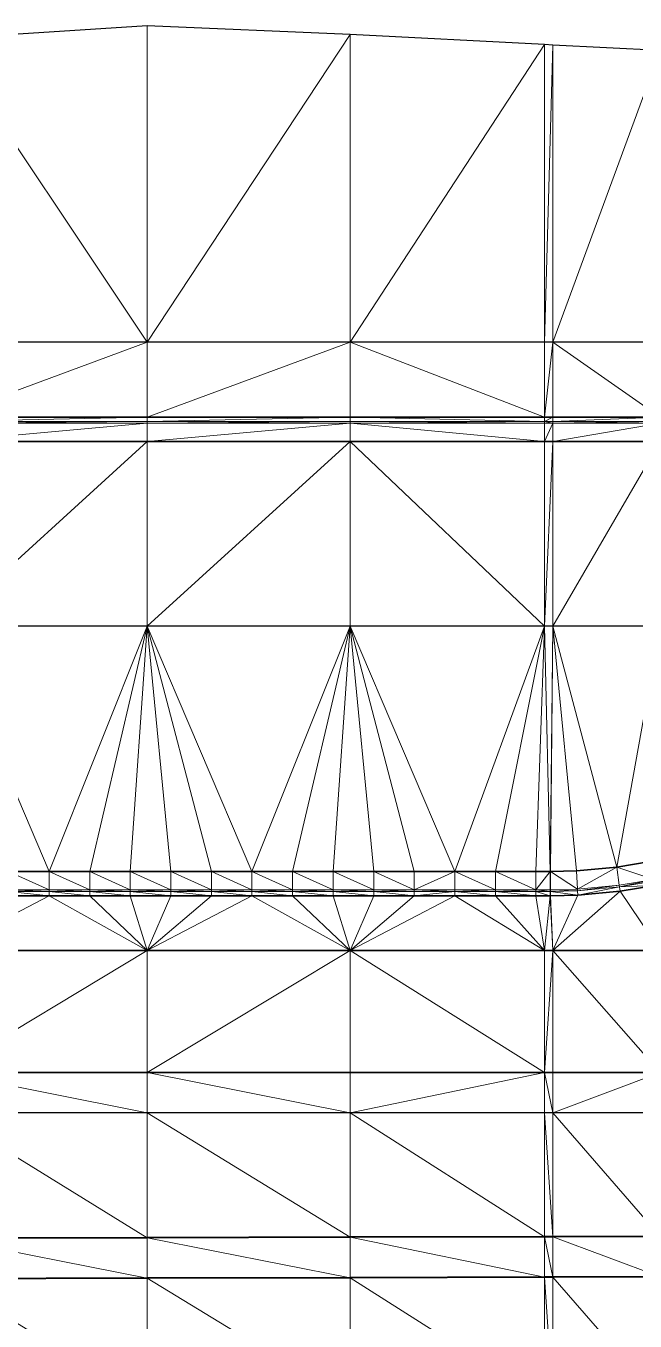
# Model space of a CAD drawing. Header units: metres. Extents: x 246428 to 246884, y 7418966 to 7419490.
# Drawn here: x 246730.89 to 246745.9, y 7419436.09 to 7419468.02 of the extents above; entities that cross this region are included whole.
import ezdxf

# ---------------------------------------------------------------- set-up
doc = ezdxf.new("R2010")
doc.units = ezdxf.units.M
doc.linetypes.add('blank name', pattern=[0])
doc.linetypes.add('HIDDEN', pattern=[9.525, 6.35, -3.175])
doc.layers.add('_12D_UNMAPPED', color=7, linetype='Continuous')
for name, color, linetype, lineweight in [('BATTER', 250, 'HIDDEN', 25), ('DRAINAGE_SWALE', 7, 'CHANNEL_DASHDOT_X4', 40), ('GRADELINES', 250, 'HIDDEN', 25), ('MISC_PATHS', 7, 'Continuous', 35)]:
    doc.layers.add(name, color=color, linetype=linetype, lineweight=lineweight)
for name, color, linetype, lineweight, true_color in [('KERB_BACK', 7, 'Continuous', 35, 0x5fd2ff), ('KERB_LINE', 7, 'Continuous', 18, 0xb9b9b9), ('KERB_LIP', 7, 'Continuous', 35, 0x5fd2ff), ('KERB_TOP', 7, 'Continuous', 18, 0xb9b9b9)]:
    doc.layers.add(name, color=color, linetype=linetype, lineweight=lineweight, true_color=true_color)
doc.styles.get("Standard").update_dxf_attribs({"font": 'romans.shx', "width": 0.65})
doc.linetypes.add('CHANNEL_DASHDOT_X4', pattern='A,6,-1,1,-1,0.004,[">",Standard,S=4,R=0,X=0,Y=-1.7144],0.004,1,-1,6,-1,1,-1', length=20.008)

msp = doc.modelspace()

# ---------------------------------------------------------------- linework, layer by layer
at = {"layer": '_12D_UNMAPPED', "color": 3, "linetype": 'blank name', "lineweight": 0}
for points in [[(246733.878, 7419468.017, 33.597), (246733.878, 7419460.222, 34.896), (246728.878, 7419467.698, 33.575)], [(246738.878, 7419467.802, 33.708), (246733.878, 7419460.222, 34.896), (246733.878, 7419468.017, 33.597)], [(246733.878, 7419460.222, 34.896), (246728.878, 7419460.222, 34.821), (246728.878, 7419467.698, 33.575)], [(246738.878, 7419460.222, 34.971), (246733.878, 7419460.222, 34.896), (246738.878, 7419467.802, 33.708)], [(246738.878, 7419460.222, 34.971), (246738.878, 7419467.802, 33.708), (246743.668, 7419467.556, 33.821)], [(246743.668, 7419460.222, 35.043), (246738.878, 7419460.222, 34.971), (246743.668, 7419467.556, 33.821)], [(246743.878, 7419467.546, 33.826), (246743.668, 7419460.222, 35.043), (246743.668, 7419467.556, 33.821)], [(246743.878, 7419460.222, 35.046), (246743.668, 7419460.222, 35.043), (246743.878, 7419467.546, 33.826)], [(246746.522, 7419467.41, 33.888), (246743.878, 7419460.222, 35.046), (246743.878, 7419467.546, 33.826)], [(246746.522, 7419460.222, 35.086), (246743.878, 7419460.222, 35.046), (246746.522, 7419467.41, 33.888)], [(246733.878, 7419458.372, 34.915), (246728.878, 7419458.372, 34.84), (246733.878, 7419460.222, 34.896)], [(246733.878, 7419460.222, 34.896), (246728.878, 7419458.372, 34.84), (246728.878, 7419460.222, 34.821)], [(246738.878, 7419458.372, 34.99), (246733.878, 7419458.372, 34.915), (246738.878, 7419460.222, 34.971)], [(246738.878, 7419460.222, 34.971), (246733.878, 7419458.372, 34.915), (246733.878, 7419460.222, 34.896)], [(246738.878, 7419458.372, 34.99), (246738.878, 7419460.222, 34.971), (246743.668, 7419458.372, 35.062)], [(246743.668, 7419458.372, 35.062), (246738.878, 7419460.222, 34.971), (246743.668, 7419460.222, 35.043)], [(246743.878, 7419458.372, 35.065), (246743.668, 7419458.372, 35.062), (246743.878, 7419460.222, 35.046)], [(246743.878, 7419460.222, 35.046), (246743.668, 7419458.372, 35.062), (246743.668, 7419460.222, 35.043)], [(246746.522, 7419460.222, 35.086), (246746.522, 7419458.372, 35.105), (246743.878, 7419460.222, 35.046)], [(246746.522, 7419458.372, 35.105), (246743.878, 7419458.372, 35.065), (246743.878, 7419460.222, 35.046)], [(246733.878, 7419458.262, 34.915), (246728.878, 7419458.262, 34.84), (246733.878, 7419458.372, 34.915)], [(246733.878, 7419458.372, 34.915), (246728.878, 7419458.262, 34.84), (246728.878, 7419458.372, 34.84)], [(246738.878, 7419458.262, 34.99), (246733.878, 7419458.262, 34.915), (246738.878, 7419458.372, 34.99)], [(246738.878, 7419458.372, 34.99), (246733.878, 7419458.262, 34.915), (246733.878, 7419458.372, 34.915)], [(246743.668, 7419458.262, 35.062), (246738.878, 7419458.372, 34.99), (246743.668, 7419458.372, 35.062)], [(246738.878, 7419458.262, 34.99), (246738.878, 7419458.372, 34.99), (246743.668, 7419458.262, 35.062)], [(246743.878, 7419458.262, 35.065), (246743.668, 7419458.262, 35.062), (246743.878, 7419458.372, 35.065)], [(246743.878, 7419458.372, 35.065), (246743.668, 7419458.262, 35.062), (246743.668, 7419458.372, 35.062)], [(246746.522, 7419458.262, 35.105), (246743.878, 7419458.262, 35.065), (246746.522, 7419458.372, 35.105)], [(246746.522, 7419458.372, 35.105), (246743.878, 7419458.262, 35.065), (246743.878, 7419458.372, 35.065)], [(246733.878, 7419458.262, 34.915), (246733.878, 7419458.222, 34.765), (246728.878, 7419458.262, 34.84)], [(246733.878, 7419458.222, 34.765), (246728.878, 7419458.222, 34.69), (246728.878, 7419458.262, 34.84)], [(246733.878, 7419457.772, 34.79), (246728.878, 7419457.772, 34.715), (246733.878, 7419458.222, 34.765)], [(246733.878, 7419458.222, 34.765), (246728.878, 7419457.772, 34.715), (246728.878, 7419458.222, 34.69)], [(246738.878, 7419458.262, 34.99), (246738.878, 7419458.222, 34.84), (246733.878, 7419458.262, 34.915)], [(246738.878, 7419458.222, 34.84), (246733.878, 7419458.222, 34.765), (246733.878, 7419458.262, 34.915)], [(246738.878, 7419457.772, 34.865), (246733.878, 7419457.772, 34.79), (246738.878, 7419458.222, 34.84)], [(246738.878, 7419458.222, 34.84), (246733.878, 7419457.772, 34.79), (246733.878, 7419458.222, 34.765)], [(246743.668, 7419458.222, 34.912), (246738.878, 7419458.222, 34.84), (246743.668, 7419458.262, 35.062)], [(246738.878, 7419458.222, 34.84), (246738.878, 7419458.262, 34.99), (246743.668, 7419458.262, 35.062)], [(246743.668, 7419457.772, 34.937), (246738.878, 7419458.222, 34.84), (246743.668, 7419458.222, 34.912)], [(246738.878, 7419457.772, 34.865), (246738.878, 7419458.222, 34.84), (246743.668, 7419457.772, 34.937)], [(246743.878, 7419458.262, 35.065), (246743.878, 7419458.222, 34.915), (246743.668, 7419458.262, 35.062)], [(246743.878, 7419458.222, 34.915), (246743.668, 7419458.222, 34.912), (246743.668, 7419458.262, 35.062)], [(246743.878, 7419457.772, 34.94), (246743.668, 7419457.772, 34.937), (246743.878, 7419458.222, 34.915)], [(246743.878, 7419458.222, 34.915), (246743.668, 7419457.772, 34.937), (246743.668, 7419458.222, 34.912)], [(246746.522, 7419458.262, 35.105), (246746.522, 7419458.222, 34.955), (246743.878, 7419458.262, 35.065)], [(246746.522, 7419458.222, 34.955), (246743.878, 7419458.222, 34.915), (246743.878, 7419458.262, 35.065)], [(246746.522, 7419457.772, 34.98), (246743.878, 7419457.772, 34.94), (246746.522, 7419458.222, 34.955)], [(246746.522, 7419458.222, 34.955), (246743.878, 7419457.772, 34.94), (246743.878, 7419458.222, 34.915)], [(246733.878, 7419453.222, 34.926), (246728.878, 7419453.222, 34.851), (246733.878, 7419457.772, 34.79)], [(246733.878, 7419457.772, 34.79), (246728.878, 7419453.222, 34.851), (246728.878, 7419457.772, 34.715)], [(246738.878, 7419457.772, 34.865), (246738.878, 7419453.222, 35.001), (246733.878, 7419453.222, 34.926)], [(246738.878, 7419457.772, 34.865), (246733.878, 7419453.222, 34.926), (246733.878, 7419457.772, 34.79)], [(246743.668, 7419453.222, 35.073), (246738.878, 7419457.772, 34.865), (246743.668, 7419457.772, 34.937)], [(246738.878, 7419453.222, 35.001), (246738.878, 7419457.772, 34.865), (246743.668, 7419453.222, 35.073)], [(246743.878, 7419453.222, 35.076), (246743.668, 7419453.222, 35.073), (246743.878, 7419457.772, 34.94)], [(246743.878, 7419457.772, 34.94), (246743.668, 7419453.222, 35.073), (246743.668, 7419457.772, 34.937)], [(246746.522, 7419453.222, 35.116), (246743.878, 7419453.222, 35.076), (246746.522, 7419457.772, 34.98)], [(246746.522, 7419457.772, 34.98), (246743.878, 7419453.222, 35.076), (246743.878, 7419457.772, 34.94)], [(246733.878, 7419453.222, 34.926), (246731.459, 7419447.172, 35.072), (246728.878, 7419453.222, 34.851)], [(246731.459, 7419447.172, 35.072), (246730.459, 7419447.172, 35.057), (246728.878, 7419453.222, 34.851)], [(246732.459, 7419447.172, 35.087), (246731.459, 7419447.172, 35.072), (246733.878, 7419453.222, 34.926)], [(246733.459, 7419447.172, 35.102), (246732.459, 7419447.172, 35.087), (246733.878, 7419453.222, 34.926)], [(246734.459, 7419447.172, 35.117), (246733.459, 7419447.172, 35.102), (246733.878, 7419453.222, 34.926)], [(246736.459, 7419447.172, 35.147), (246735.459, 7419447.172, 35.132), (246733.878, 7419453.222, 34.926)], [(246735.459, 7419447.172, 35.132), (246734.459, 7419447.172, 35.117), (246733.878, 7419453.222, 34.926)], [(246738.878, 7419453.222, 35.001), (246736.459, 7419447.172, 35.147), (246733.878, 7419453.222, 34.926)], [(246737.459, 7419447.172, 35.162), (246736.459, 7419447.172, 35.147), (246738.878, 7419453.222, 35.001)], [(246738.459, 7419447.172, 35.177), (246737.459, 7419447.172, 35.162), (246738.878, 7419453.222, 35.001)], [(246739.459, 7419447.172, 35.192), (246738.459, 7419447.172, 35.177), (246738.878, 7419453.222, 35.001)], [(246740.459, 7419447.172, 35.207), (246739.459, 7419447.172, 35.192), (246738.878, 7419453.222, 35.001)], [(246741.459, 7419447.172, 35.222), (246738.878, 7419453.222, 35.001), (246743.668, 7419453.222, 35.073)], [(246740.459, 7419447.172, 35.207), (246738.878, 7419453.222, 35.001), (246741.459, 7419447.172, 35.222)], [(246742.459, 7419447.172, 35.237), (246741.459, 7419447.172, 35.222), (246743.668, 7419453.222, 35.073)], [(246743.459, 7419447.172, 35.252), (246742.459, 7419447.172, 35.237), (246743.668, 7419453.222, 35.073)], [(246743.814, 7419447.172, 35.257), (246743.459, 7419447.172, 35.252), (246743.668, 7419453.222, 35.073)], [(246743.878, 7419453.222, 35.076), (246743.814, 7419447.172, 35.257), (246743.668, 7419453.222, 35.073)], [(246743.819, 7419447.172, 35.257), (246743.814, 7419447.172, 35.257), (246743.878, 7419453.222, 35.076)], [(246744.458, 7419447.189, 35.266), (246743.819, 7419447.172, 35.257), (246743.878, 7419453.222, 35.076)], [(246745.454, 7419447.28, 35.278), (246744.458, 7419447.189, 35.266), (246743.878, 7419453.222, 35.076)], [(246746.522, 7419453.222, 35.116), (246745.454, 7419447.28, 35.278), (246743.878, 7419453.222, 35.076)], [(246746.276, 7419447.416, 35.287), (246745.454, 7419447.28, 35.278), (246746.522, 7419453.222, 35.116)], [(246744.458, 7419447.189, 35.266), (246745.454, 7419447.28, 35.278), (246744.482, 7419446.739, 35.28)], [(246745.454, 7419447.28, 35.278), (246745.513, 7419446.833, 35.292), (246744.482, 7419446.739, 35.28)], [(246745.454, 7419447.28, 35.278), (246746.276, 7419447.416, 35.287), (246746.364, 7419446.974, 35.301)], [(246745.454, 7419447.28, 35.278), (246746.364, 7419446.974, 35.301), (246745.513, 7419446.833, 35.292)], [(246730.459, 7419447.172, 35.057), (246731.459, 7419447.172, 35.072), (246731.459, 7419446.722, 35.086)], [(246730.459, 7419447.172, 35.057), (246731.459, 7419446.722, 35.086), (246730.459, 7419446.722, 35.071)], [(246731.459, 7419447.172, 35.072), (246732.459, 7419447.172, 35.087), (246732.459, 7419446.722, 35.101)], [(246731.459, 7419447.172, 35.072), (246732.459, 7419446.722, 35.101), (246731.459, 7419446.722, 35.086)], [(246732.459, 7419447.172, 35.087), (246733.459, 7419447.172, 35.102), (246733.459, 7419446.722, 35.116)], [(246732.459, 7419447.172, 35.087), (246733.459, 7419446.722, 35.116), (246732.459, 7419446.722, 35.101)], [(246733.459, 7419447.172, 35.102), (246734.459, 7419447.172, 35.117), (246734.459, 7419446.722, 35.131)], [(246733.459, 7419447.172, 35.102), (246734.459, 7419446.722, 35.131), (246733.459, 7419446.722, 35.116)], [(246734.459, 7419447.172, 35.117), (246735.459, 7419447.172, 35.132), (246735.459, 7419446.722, 35.146)], [(246734.459, 7419447.172, 35.117), (246735.459, 7419446.722, 35.146), (246734.459, 7419446.722, 35.131)], [(246735.459, 7419447.172, 35.132), (246736.459, 7419447.172, 35.147), (246736.459, 7419446.722, 35.161)], [(246735.459, 7419447.172, 35.132), (246736.459, 7419446.722, 35.161), (246735.459, 7419446.722, 35.146)], [(246736.459, 7419447.172, 35.147), (246737.459, 7419447.172, 35.162), (246737.459, 7419446.722, 35.176)], [(246736.459, 7419447.172, 35.147), (246737.459, 7419446.722, 35.176), (246736.459, 7419446.722, 35.161)], [(246737.459, 7419447.172, 35.162), (246738.459, 7419447.172, 35.177), (246738.459, 7419446.722, 35.191)], [(246737.459, 7419447.172, 35.162), (246738.459, 7419446.722, 35.191), (246737.459, 7419446.722, 35.176)], [(246738.459, 7419447.172, 35.177), (246739.459, 7419447.172, 35.192), (246739.459, 7419446.722, 35.206)], [(246738.459, 7419447.172, 35.177), (246739.459, 7419446.722, 35.206), (246738.459, 7419446.722, 35.191)], [(246739.459, 7419447.172, 35.192), (246740.459, 7419447.172, 35.207), (246740.459, 7419446.722, 35.221)], [(246739.459, 7419447.172, 35.192), (246740.459, 7419446.722, 35.221), (246739.459, 7419446.722, 35.206)], [(246740.459, 7419446.722, 35.221), (246741.459, 7419447.172, 35.222), (246741.459, 7419446.722, 35.236)], [(246740.459, 7419446.722, 35.221), (246740.459, 7419447.172, 35.207), (246741.459, 7419447.172, 35.222)], [(246741.459, 7419447.172, 35.222), (246742.459, 7419446.722, 35.251), (246741.459, 7419446.722, 35.236)], [(246741.459, 7419447.172, 35.222), (246742.459, 7419447.172, 35.237), (246742.459, 7419446.722, 35.251)], [(246742.459, 7419447.172, 35.237), (246743.459, 7419446.722, 35.266), (246742.459, 7419446.722, 35.251)], [(246742.459, 7419447.172, 35.237), (246743.459, 7419447.172, 35.252), (246743.459, 7419446.722, 35.266)], [(246743.814, 7419447.172, 35.257), (246743.814, 7419446.722, 35.271), (246743.459, 7419446.722, 35.266)], [(246743.459, 7419447.172, 35.252), (246743.814, 7419447.172, 35.257), (246743.459, 7419446.722, 35.266)], [(246743.814, 7419447.172, 35.257), (246743.819, 7419447.172, 35.257), (246743.819, 7419446.722, 35.271)], [(246743.814, 7419447.172, 35.257), (246743.819, 7419446.722, 35.271), (246743.814, 7419446.722, 35.271)], [(246743.819, 7419447.172, 35.257), (246744.458, 7419447.189, 35.266), (246744.482, 7419446.739, 35.28)], [(246743.819, 7419447.172, 35.257), (246744.482, 7419446.739, 35.28), (246743.819, 7419446.722, 35.271)], [(246745.513, 7419446.833, 35.292), (246746.364, 7419446.974, 35.301), (246745.518, 7419446.794, 35.442)], [(246746.364, 7419446.974, 35.301), (246746.372, 7419446.935, 35.451), (246745.518, 7419446.794, 35.442)], [(246745.518, 7419446.794, 35.442), (246746.372, 7419446.935, 35.451), (246746.393, 7419446.827, 35.451)], [(246730.459, 7419446.572, 35.221), (246731.459, 7419446.572, 35.236), (246728.878, 7419445.222, 35.21)], [(246731.459, 7419446.572, 35.236), (246733.878, 7419445.222, 35.285), (246728.878, 7419445.222, 35.21)], [(246730.459, 7419446.722, 35.071), (246731.459, 7419446.722, 35.086), (246730.459, 7419446.682, 35.221)], [(246731.459, 7419446.722, 35.086), (246731.459, 7419446.682, 35.236), (246730.459, 7419446.682, 35.221)], [(246730.459, 7419446.682, 35.221), (246731.459, 7419446.682, 35.236), (246731.459, 7419446.572, 35.236)], [(246730.459, 7419446.682, 35.221), (246731.459, 7419446.572, 35.236), (246730.459, 7419446.572, 35.221)], [(246731.459, 7419446.722, 35.086), (246732.459, 7419446.722, 35.101), (246731.459, 7419446.682, 35.236)], [(246732.459, 7419446.722, 35.101), (246732.459, 7419446.682, 35.251), (246731.459, 7419446.682, 35.236)], [(246731.459, 7419446.682, 35.236), (246732.459, 7419446.682, 35.251), (246732.459, 7419446.572, 35.251)], [(246731.459, 7419446.682, 35.236), (246732.459, 7419446.572, 35.251), (246731.459, 7419446.572, 35.236)], [(246731.459, 7419446.572, 35.236), (246732.459, 7419446.572, 35.251), (246733.878, 7419445.222, 35.285)], [(246732.459, 7419446.722, 35.101), (246733.459, 7419446.722, 35.116), (246732.459, 7419446.682, 35.251)], [(246733.459, 7419446.722, 35.116), (246733.459, 7419446.682, 35.266), (246732.459, 7419446.682, 35.251)], [(246732.459, 7419446.682, 35.251), (246733.459, 7419446.572, 35.266), (246732.459, 7419446.572, 35.251)], [(246732.459, 7419446.682, 35.251), (246733.459, 7419446.682, 35.266), (246733.459, 7419446.572, 35.266)], [(246732.459, 7419446.572, 35.251), (246733.459, 7419446.572, 35.266), (246733.878, 7419445.222, 35.285)], [(246733.459, 7419446.722, 35.116), (246734.459, 7419446.722, 35.131), (246733.459, 7419446.682, 35.266)], [(246734.459, 7419446.722, 35.131), (246734.459, 7419446.682, 35.281), (246733.459, 7419446.682, 35.266)], [(246733.459, 7419446.682, 35.266), (246734.459, 7419446.682, 35.281), (246734.459, 7419446.572, 35.281)], [(246733.459, 7419446.682, 35.266), (246734.459, 7419446.572, 35.281), (246733.459, 7419446.572, 35.266)], [(246733.459, 7419446.572, 35.266), (246734.459, 7419446.572, 35.281), (246733.878, 7419445.222, 35.285)], [(246735.459, 7419446.572, 35.296), (246736.459, 7419446.572, 35.311), (246733.878, 7419445.222, 35.285)], [(246736.459, 7419446.572, 35.311), (246738.878, 7419445.222, 35.36), (246733.878, 7419445.222, 35.285)], [(246734.459, 7419446.572, 35.281), (246735.459, 7419446.572, 35.296), (246733.878, 7419445.222, 35.285)], [(246734.459, 7419446.722, 35.131), (246735.459, 7419446.722, 35.146), (246734.459, 7419446.682, 35.281)], [(246735.459, 7419446.722, 35.146), (246735.459, 7419446.682, 35.296), (246734.459, 7419446.682, 35.281)], [(246734.459, 7419446.682, 35.281), (246735.459, 7419446.682, 35.296), (246735.459, 7419446.572, 35.296)], [(246734.459, 7419446.682, 35.281), (246735.459, 7419446.572, 35.296), (246734.459, 7419446.572, 35.281)], [(246735.459, 7419446.722, 35.146), (246736.459, 7419446.722, 35.161), (246735.459, 7419446.682, 35.296)], [(246736.459, 7419446.722, 35.161), (246736.459, 7419446.682, 35.311), (246735.459, 7419446.682, 35.296)], [(246735.459, 7419446.682, 35.296), (246736.459, 7419446.682, 35.311), (246736.459, 7419446.572, 35.311)], [(246735.459, 7419446.682, 35.296), (246736.459, 7419446.572, 35.311), (246735.459, 7419446.572, 35.296)], [(246736.459, 7419446.722, 35.161), (246737.459, 7419446.722, 35.176), (246736.459, 7419446.682, 35.311)], [(246737.459, 7419446.722, 35.176), (246737.459, 7419446.682, 35.326), (246736.459, 7419446.682, 35.311)], [(246736.459, 7419446.682, 35.311), (246737.459, 7419446.682, 35.326), (246737.459, 7419446.572, 35.326)], [(246736.459, 7419446.682, 35.311), (246737.459, 7419446.572, 35.326), (246736.459, 7419446.572, 35.311)], [(246736.459, 7419446.572, 35.311), (246737.459, 7419446.572, 35.326), (246738.878, 7419445.222, 35.36)], [(246737.459, 7419446.722, 35.176), (246738.459, 7419446.722, 35.191), (246737.459, 7419446.682, 35.326)], [(246738.459, 7419446.722, 35.191), (246738.459, 7419446.682, 35.341), (246737.459, 7419446.682, 35.326)], [(246737.459, 7419446.682, 35.326), (246738.459, 7419446.572, 35.341), (246737.459, 7419446.572, 35.326)], [(246737.459, 7419446.682, 35.326), (246738.459, 7419446.682, 35.341), (246738.459, 7419446.572, 35.341)], [(246737.459, 7419446.572, 35.326), (246738.459, 7419446.572, 35.341), (246738.878, 7419445.222, 35.36)], [(246739.459, 7419446.722, 35.206), (246739.459, 7419446.682, 35.356), (246738.459, 7419446.682, 35.341)], [(246738.459, 7419446.722, 35.191), (246739.459, 7419446.722, 35.206), (246738.459, 7419446.682, 35.341)], [(246738.459, 7419446.682, 35.341), (246739.459, 7419446.682, 35.356), (246739.459, 7419446.572, 35.356)], [(246738.459, 7419446.682, 35.341), (246739.459, 7419446.572, 35.356), (246738.459, 7419446.572, 35.341)], [(246738.459, 7419446.572, 35.341), (246739.459, 7419446.572, 35.356), (246738.878, 7419445.222, 35.36)], [(246739.459, 7419446.572, 35.356), (246740.459, 7419446.572, 35.371), (246738.878, 7419445.222, 35.36)], [(246738.878, 7419445.222, 35.36), (246740.459, 7419446.572, 35.371), (246741.459, 7419446.572, 35.386)], [(246738.878, 7419445.222, 35.36), (246741.459, 7419446.572, 35.386), (246743.668, 7419445.222, 35.432)], [(246739.459, 7419446.722, 35.206), (246740.459, 7419446.722, 35.221), (246739.459, 7419446.682, 35.356)], [(246740.459, 7419446.722, 35.221), (246740.459, 7419446.682, 35.371), (246739.459, 7419446.682, 35.356)], [(246739.459, 7419446.682, 35.356), (246740.459, 7419446.682, 35.371), (246740.459, 7419446.572, 35.371)], [(246739.459, 7419446.682, 35.356), (246740.459, 7419446.572, 35.371), (246739.459, 7419446.572, 35.356)], [(246740.459, 7419446.722, 35.221), (246741.459, 7419446.722, 35.236), (246741.459, 7419446.682, 35.386)], [(246740.459, 7419446.682, 35.371), (246740.459, 7419446.722, 35.221), (246741.459, 7419446.682, 35.386)], [(246740.459, 7419446.572, 35.371), (246740.459, 7419446.682, 35.371), (246741.459, 7419446.682, 35.386)], [(246740.459, 7419446.572, 35.371), (246741.459, 7419446.682, 35.386), (246741.459, 7419446.572, 35.386)], [(246741.459, 7419446.722, 35.236), (246742.459, 7419446.722, 35.251), (246741.459, 7419446.682, 35.386)], [(246742.459, 7419446.722, 35.251), (246742.459, 7419446.682, 35.401), (246741.459, 7419446.682, 35.386)], [(246741.459, 7419446.682, 35.386), (246742.459, 7419446.682, 35.401), (246742.459, 7419446.572, 35.401)], [(246741.459, 7419446.682, 35.386), (246742.459, 7419446.572, 35.401), (246741.459, 7419446.572, 35.386)], [(246741.459, 7419446.572, 35.386), (246742.459, 7419446.572, 35.401), (246743.668, 7419445.222, 35.432)], [(246742.459, 7419446.722, 35.251), (246743.459, 7419446.722, 35.266), (246742.459, 7419446.682, 35.401)], [(246743.459, 7419446.722, 35.266), (246743.459, 7419446.682, 35.416), (246742.459, 7419446.682, 35.401)], [(246742.459, 7419446.682, 35.401), (246743.459, 7419446.682, 35.416), (246743.459, 7419446.572, 35.416)], [(246742.459, 7419446.682, 35.401), (246743.459, 7419446.572, 35.416), (246742.459, 7419446.572, 35.401)], [(246742.459, 7419446.572, 35.401), (246743.459, 7419446.572, 35.416), (246743.668, 7419445.222, 35.432)], [(246743.459, 7419446.722, 35.266), (246743.814, 7419446.722, 35.271), (246743.459, 7419446.682, 35.416)], [(246743.814, 7419446.722, 35.271), (246743.814, 7419446.682, 35.421), (246743.459, 7419446.682, 35.416)], [(246743.459, 7419446.682, 35.416), (246743.814, 7419446.572, 35.421), (246743.459, 7419446.572, 35.416)], [(246743.459, 7419446.682, 35.416), (246743.814, 7419446.682, 35.421), (246743.814, 7419446.572, 35.421)], [(246743.459, 7419446.572, 35.416), (246743.814, 7419446.572, 35.421), (246743.668, 7419445.222, 35.432)], [(246743.814, 7419446.572, 35.421), (246743.878, 7419445.222, 35.435), (246743.668, 7419445.222, 35.432)], [(246743.814, 7419446.722, 35.271), (246743.819, 7419446.682, 35.421), (246743.814, 7419446.682, 35.421)], [(246743.814, 7419446.722, 35.271), (246743.819, 7419446.722, 35.271), (246743.819, 7419446.682, 35.421)], [(246743.814, 7419446.682, 35.421), (246743.819, 7419446.572, 35.421), (246743.814, 7419446.572, 35.421)], [(246743.814, 7419446.682, 35.421), (246743.819, 7419446.682, 35.421), (246743.819, 7419446.572, 35.421)], [(246743.814, 7419446.572, 35.421), (246743.819, 7419446.572, 35.421), (246743.878, 7419445.222, 35.435)], [(246743.819, 7419446.722, 35.271), (246744.482, 7419446.739, 35.28), (246744.484, 7419446.699, 35.43)], [(246743.819, 7419446.722, 35.271), (246744.484, 7419446.699, 35.43), (246743.819, 7419446.682, 35.421)], [(246743.819, 7419446.682, 35.421), (246744.484, 7419446.699, 35.43), (246744.489, 7419446.589, 35.43)], [(246743.819, 7419446.682, 35.421), (246744.489, 7419446.589, 35.43), (246743.819, 7419446.572, 35.421)], [(246743.819, 7419446.572, 35.421), (246744.489, 7419446.589, 35.43), (246743.878, 7419445.222, 35.435)], [(246745.532, 7419446.685, 35.442), (246746.522, 7419445.222, 35.469), (246743.878, 7419445.222, 35.435)], [(246744.489, 7419446.589, 35.43), (246745.532, 7419446.685, 35.442), (246743.878, 7419445.222, 35.435)], [(246744.482, 7419446.739, 35.28), (246745.513, 7419446.833, 35.292), (246744.484, 7419446.699, 35.43)], [(246745.513, 7419446.833, 35.292), (246745.518, 7419446.794, 35.442), (246744.484, 7419446.699, 35.43)], [(246744.484, 7419446.699, 35.43), (246745.518, 7419446.794, 35.442), (246744.489, 7419446.589, 35.43)], [(246745.518, 7419446.794, 35.442), (246745.532, 7419446.685, 35.442), (246744.489, 7419446.589, 35.43)], [(246745.518, 7419446.794, 35.442), (246746.393, 7419446.827, 35.451), (246745.532, 7419446.685, 35.442)], [(246745.532, 7419446.685, 35.442), (246746.393, 7419446.827, 35.451), (246746.522, 7419445.222, 35.469)], [(246733.878, 7419442.222, 35.225), (246728.878, 7419442.222, 35.15), (246733.878, 7419445.222, 35.285)], [(246728.878, 7419445.222, 35.21), (246733.878, 7419445.222, 35.285), (246728.878, 7419442.222, 35.15)], [(246738.878, 7419442.222, 35.3), (246733.878, 7419442.222, 35.225), (246738.878, 7419445.222, 35.36)], [(246733.878, 7419445.222, 35.285), (246738.878, 7419445.222, 35.36), (246733.878, 7419442.222, 35.225)], [(246743.668, 7419442.222, 35.372), (246738.878, 7419445.222, 35.36), (246743.668, 7419445.222, 35.432)], [(246738.878, 7419442.222, 35.3), (246738.878, 7419445.222, 35.36), (246743.668, 7419442.222, 35.372)], [(246743.878, 7419442.222, 35.375), (246743.668, 7419442.222, 35.372), (246743.878, 7419445.222, 35.435)], [(246743.878, 7419445.222, 35.435), (246743.668, 7419442.222, 35.372), (246743.668, 7419445.222, 35.432)], [(246746.522, 7419445.222, 35.469), (246746.522, 7419442.222, 35.409), (246743.878, 7419445.222, 35.435)], [(246746.522, 7419442.222, 35.409), (246743.878, 7419442.222, 35.375), (246743.878, 7419445.222, 35.435)], [(246728.878, 7419442.222, 35.15), (246733.878, 7419441.222, 35.215), (246728.878, 7419441.222, 35.14)], [(246728.878, 7419442.222, 35.15), (246733.878, 7419442.222, 35.225), (246733.878, 7419441.222, 35.215)], [(246733.878, 7419442.222, 35.225), (246738.878, 7419441.222, 35.29), (246733.878, 7419441.222, 35.215)], [(246733.878, 7419442.222, 35.225), (246738.878, 7419442.222, 35.3), (246738.878, 7419441.222, 35.29)], [(246738.878, 7419441.222, 35.29), (246743.668, 7419442.222, 35.372), (246743.668, 7419441.222, 35.362)], [(246738.878, 7419441.222, 35.29), (246738.878, 7419442.222, 35.3), (246743.668, 7419442.222, 35.372)], [(246743.668, 7419442.222, 35.372), (246743.878, 7419442.222, 35.375), (246743.878, 7419441.222, 35.365)], [(246743.668, 7419442.222, 35.372), (246743.878, 7419441.222, 35.365), (246743.668, 7419441.222, 35.362)], [(246743.878, 7419442.222, 35.375), (246746.522, 7419442.222, 35.409), (246743.878, 7419441.222, 35.365)], [(246746.522, 7419442.222, 35.409), (246746.522, 7419441.222, 35.399), (246743.878, 7419441.222, 35.365)], [(246733.878, 7419441.222, 35.215), (246733.878, 7419438.147, 34.447), (246728.878, 7419441.222, 35.14)], [(246733.878, 7419438.147, 34.447), (246728.878, 7419438.135, 34.369), (246728.878, 7419441.222, 35.14)], [(246738.878, 7419441.222, 35.29), (246738.878, 7419438.159, 34.525), (246733.878, 7419441.222, 35.215)], [(246738.878, 7419438.159, 34.525), (246733.878, 7419438.147, 34.447), (246733.878, 7419441.222, 35.215)], [(246743.668, 7419438.171, 34.6), (246738.878, 7419438.159, 34.525), (246738.878, 7419441.222, 35.29)], [(246743.668, 7419438.171, 34.6), (246738.878, 7419441.222, 35.29), (246743.668, 7419441.222, 35.362)], [(246743.878, 7419441.222, 35.365), (246743.878, 7419438.171, 34.603), (246743.668, 7419441.222, 35.362)], [(246743.878, 7419438.171, 34.603), (246743.668, 7419438.171, 34.6), (246743.668, 7419441.222, 35.362)], [(246746.522, 7419441.222, 35.399), (246746.522, 7419438.178, 34.638), (246743.878, 7419441.222, 35.365)], [(246746.522, 7419438.178, 34.638), (246743.878, 7419438.171, 34.603), (246743.878, 7419441.222, 35.365)], [(246728.878, 7419438.135, 34.369), (246733.878, 7419438.147, 34.447), (246733.878, 7419437.147, 34.467)], [(246728.878, 7419438.135, 34.369), (246733.878, 7419437.147, 34.467), (246728.878, 7419437.135, 34.389)], [(246733.878, 7419438.147, 34.447), (246738.878, 7419438.159, 34.525), (246738.878, 7419437.159, 34.545)], [(246733.878, 7419438.147, 34.447), (246738.878, 7419437.159, 34.545), (246733.878, 7419437.147, 34.467)], [(246738.878, 7419438.159, 34.525), (246743.668, 7419438.171, 34.6), (246743.668, 7419437.171, 34.62)], [(246738.878, 7419437.159, 34.545), (246738.878, 7419438.159, 34.525), (246743.668, 7419437.171, 34.62)], [(246743.668, 7419438.171, 34.6), (246743.878, 7419437.171, 34.623), (246743.668, 7419437.171, 34.62)], [(246743.668, 7419438.171, 34.6), (246743.878, 7419438.171, 34.603), (246743.878, 7419437.171, 34.623)], [(246743.878, 7419438.171, 34.603), (246746.522, 7419438.178, 34.638), (246746.522, 7419437.178, 34.658)], [(246743.878, 7419438.171, 34.603), (246746.522, 7419437.178, 34.658), (246743.878, 7419437.171, 34.623)], [(246728.878, 7419437.135, 34.389), (246733.878, 7419437.147, 34.467), (246733.878, 7419434.072, 35.235)], [(246728.878, 7419437.135, 34.389), (246733.878, 7419434.072, 35.235), (246728.878, 7419434.048, 35.16)], [(246733.878, 7419437.147, 34.467), (246738.878, 7419437.159, 34.545), (246738.878, 7419434.097, 35.31)], [(246733.878, 7419437.147, 34.467), (246738.878, 7419434.097, 35.31), (246733.878, 7419434.072, 35.235)], [(246738.878, 7419437.159, 34.545), (246743.668, 7419437.171, 34.62), (246743.668, 7419434.12, 35.382)], [(246738.878, 7419434.097, 35.31), (246738.878, 7419437.159, 34.545), (246743.668, 7419434.12, 35.382)], [(246743.668, 7419437.171, 34.62), (246743.878, 7419437.171, 34.623), (246743.878, 7419434.121, 35.385)], [(246743.668, 7419437.171, 34.62), (246743.878, 7419434.121, 35.385), (246743.668, 7419434.12, 35.382)], [(246743.878, 7419437.171, 34.623), (246746.522, 7419437.178, 34.658), (246746.522, 7419434.133, 35.419)], [(246743.878, 7419437.171, 34.623), (246746.522, 7419434.133, 35.419), (246743.878, 7419434.121, 35.385)]]:
    msp.add_3dface(points, dxfattribs=at)
at = {"layer": 'BATTER'}
for points in [[(246746.522, 7419467.41, 33.888), (246743.878, 7419467.546, 33.826), (246743.668, 7419467.556, 33.821), (246738.878, 7419467.802, 33.708), (246733.878, 7419468.017, 33.597), (246728.878, 7419467.698, 33.575), (246723.878, 7419466.803, 33.65), (246722.13, 7419466.349, 33.699), (246722.13, 7419466.349, 33.699), (246718.878, 7419465.965, 33.714), (246717.13, 7419465.708, 33.731), (246717.13, 7419465.708, 33.731), (246713.878, 7419465.231, 33.762), (246708.878, 7419464.375, 33.829), (246703.878, 7419463.447, 33.909), (246703.831, 7419463.438, 33.91), (246703.831, 7419463.438, 33.91), (246702.348, 7419463.163, 33.933)], [(246746.522, 7419460.222, 35.086), (246743.878, 7419460.222, 35.046), (246743.668, 7419460.222, 35.043), (246738.878, 7419460.222, 34.971), (246733.878, 7419460.222, 34.896), (246728.878, 7419460.222, 34.821), (246723.878, 7419460.222, 34.746), (246722.13, 7419460.222, 34.72), (246722.13, 7419460.222, 34.72), (246718.878, 7419460.222, 34.671), (246717.13, 7419460.222, 34.645), (246717.13, 7419460.222, 34.645), (246713.878, 7419460.222, 34.596), (246708.878, 7419460.222, 34.521), (246703.878, 7419460.222, 34.446), (246703.831, 7419460.222, 34.446), (246703.831, 7419460.222, 34.446), (246702.348, 7419460.222, 34.424)], [(246756.878, 7419441.222, 35.53), (246755.33, 7419441.222, 35.507), (246755.33, 7419441.222, 35.507), (246755.329, 7419441.222, 35.507), (246755.329, 7419441.222, 35.507), (246754.33, 7419441.222, 35.492), (246754.329, 7419441.222, 35.492), (246753.878, 7419441.222, 35.486), (246748.878, 7419441.222, 35.425), (246746.522, 7419441.222, 35.399), (246743.878, 7419441.222, 35.365), (246743.668, 7419441.222, 35.362), (246738.878, 7419441.222, 35.29), (246733.878, 7419441.222, 35.215), (246728.878, 7419441.222, 35.14), (246723.878, 7419441.222, 35.065), (246722.13, 7419441.222, 35.039)]]:
    msp.add_polyline3d(points, dxfattribs=at)
at = {"layer": 'DRAINAGE_SWALE'}
for points in [[(246756.878, 7419438.203, 34.776), (246755.33, 7419438.199, 34.751), (246755.33, 7419438.199, 34.751), (246755.329, 7419438.199, 34.751), (246755.329, 7419438.199, 34.751), (246754.33, 7419438.197, 34.736), (246754.329, 7419438.197, 34.736), (246753.878, 7419438.195, 34.729), (246748.878, 7419438.183, 34.666), (246746.522, 7419438.178, 34.638), (246743.878, 7419438.171, 34.603), (246743.668, 7419438.171, 34.6), (246738.878, 7419438.159, 34.525), (246733.878, 7419438.147, 34.447), (246728.878, 7419438.135, 34.369), (246723.878, 7419438.123, 34.291), (246722.13, 7419438.119, 34.263)], [(246756.878, 7419437.203, 34.796), (246755.33, 7419437.199, 34.771), (246755.33, 7419437.199, 34.771), (246755.329, 7419437.199, 34.771), (246755.329, 7419437.199, 34.771), (246754.33, 7419437.197, 34.756), (246754.329, 7419437.197, 34.756), (246753.878, 7419437.195, 34.749), (246748.878, 7419437.183, 34.686), (246746.522, 7419437.178, 34.658), (246743.878, 7419437.171, 34.623), (246743.668, 7419437.171, 34.62), (246738.878, 7419437.159, 34.545), (246733.878, 7419437.147, 34.467), (246728.878, 7419437.135, 34.389), (246723.878, 7419437.123, 34.311), (246722.13, 7419437.119, 34.283)]]:
    msp.add_polyline3d(points, dxfattribs=at)
at = {"layer": 'GRADELINES'}
msp.add_polyline3d([(246746.522, 7419453.222, 35.116), (246743.878, 7419453.222, 35.076), (246743.668, 7419453.222, 35.073), (246738.878, 7419453.222, 35.001), (246733.878, 7419453.222, 34.926), (246728.878, 7419453.222, 34.851), (246723.878, 7419453.222, 34.776), (246722.13, 7419453.222, 34.75), (246722.13, 7419453.222, 34.75), (246718.878, 7419453.222, 34.701), (246717.13, 7419453.222, 34.675), (246717.13, 7419453.222, 34.675), (246713.878, 7419453.222, 34.626), (246708.878, 7419453.222, 34.551), (246703.878, 7419453.222, 34.476), (246703.831, 7419453.222, 34.476), (246703.831, 7419453.222, 34.476), (246702.348, 7419453.222, 34.454)], dxfattribs=at)
at = {"layer": 'KERB_BACK'}
for points in [[(246746.522, 7419458.372, 35.105), (246743.878, 7419458.372, 35.065), (246743.668, 7419458.372, 35.062), (246738.878, 7419458.372, 34.99), (246733.878, 7419458.372, 34.915), (246728.878, 7419458.372, 34.84), (246723.878, 7419458.372, 34.765), (246722.13, 7419458.372, 34.739), (246722.13, 7419458.372, 34.739), (246718.878, 7419458.372, 34.69), (246717.13, 7419458.372, 34.664), (246717.13, 7419458.372, 34.664), (246713.878, 7419458.372, 34.615), (246708.878, 7419458.372, 34.54), (246703.878, 7419458.372, 34.465), (246703.831, 7419458.372, 34.464), (246703.831, 7419458.372, 34.464), (246702.348, 7419458.372, 34.442)], [(246746.393, 7419446.827, 35.451), (246745.532, 7419446.685, 35.442), (246744.489, 7419446.589, 35.43), (246743.819, 7419446.572, 35.421), (246743.814, 7419446.572, 35.421), (246743.459, 7419446.572, 35.416), (246742.459, 7419446.572, 35.401), (246741.459, 7419446.572, 35.386), (246740.459, 7419446.572, 35.371), (246739.459, 7419446.572, 35.356), (246738.459, 7419446.572, 35.341), (246737.459, 7419446.572, 35.326), (246736.459, 7419446.572, 35.311), (246735.459, 7419446.572, 35.296), (246734.459, 7419446.572, 35.281), (246733.459, 7419446.572, 35.266), (246732.459, 7419446.572, 35.251), (246731.459, 7419446.572, 35.236), (246730.459, 7419446.572, 35.221)]]:
    msp.add_polyline3d(points, dxfattribs=at)
at = {"layer": 'KERB_LINE'}
for points in [[(246746.522, 7419458.222, 34.955), (246743.878, 7419458.222, 34.915), (246743.668, 7419458.222, 34.912), (246738.878, 7419458.222, 34.84), (246733.878, 7419458.222, 34.765), (246728.878, 7419458.222, 34.69), (246723.878, 7419458.222, 34.615), (246722.13, 7419458.222, 34.589), (246722.13, 7419458.222, 34.589), (246718.878, 7419458.222, 34.54), (246717.13, 7419458.222, 34.514), (246717.13, 7419458.222, 34.514), (246713.878, 7419458.222, 34.465), (246708.878, 7419458.222, 34.39), (246703.878, 7419458.222, 34.315), (246703.831, 7419458.222, 34.314), (246703.831, 7419458.222, 34.314), (246702.348, 7419458.222, 34.292)], [(246746.364, 7419446.974, 35.301), (246745.513, 7419446.833, 35.292), (246744.482, 7419446.739, 35.28), (246743.819, 7419446.722, 35.271), (246743.814, 7419446.722, 35.271), (246743.459, 7419446.722, 35.266), (246742.459, 7419446.722, 35.251), (246741.459, 7419446.722, 35.236), (246740.459, 7419446.722, 35.221), (246739.459, 7419446.722, 35.206), (246738.459, 7419446.722, 35.191), (246737.459, 7419446.722, 35.176), (246736.459, 7419446.722, 35.161), (246735.459, 7419446.722, 35.146), (246734.459, 7419446.722, 35.131), (246733.459, 7419446.722, 35.116), (246732.459, 7419446.722, 35.101), (246731.459, 7419446.722, 35.086), (246730.459, 7419446.722, 35.071)]]:
    msp.add_polyline3d(points, dxfattribs=at)
at = {"layer": 'KERB_LIP'}
for points in [[(246746.522, 7419457.772, 34.98), (246743.878, 7419457.772, 34.94), (246743.668, 7419457.772, 34.937), (246738.878, 7419457.772, 34.865), (246733.878, 7419457.772, 34.79), (246728.878, 7419457.772, 34.715), (246723.878, 7419457.772, 34.64), (246722.13, 7419457.772, 34.614), (246722.13, 7419457.772, 34.614), (246718.878, 7419457.772, 34.565), (246717.13, 7419457.772, 34.539), (246717.13, 7419457.772, 34.539), (246713.878, 7419457.772, 34.49), (246708.878, 7419457.772, 34.415), (246703.878, 7419457.772, 34.34), (246703.831, 7419457.772, 34.339), (246703.831, 7419457.772, 34.339), (246702.348, 7419457.772, 34.317)], [(246746.276, 7419447.416, 35.287), (246745.454, 7419447.28, 35.278), (246744.458, 7419447.189, 35.266), (246743.819, 7419447.172, 35.257), (246743.814, 7419447.172, 35.257), (246743.459, 7419447.172, 35.252), (246742.459, 7419447.172, 35.237), (246741.459, 7419447.172, 35.222), (246740.459, 7419447.172, 35.207), (246739.459, 7419447.172, 35.192), (246738.459, 7419447.172, 35.177), (246737.459, 7419447.172, 35.162), (246736.459, 7419447.172, 35.147), (246735.459, 7419447.172, 35.132), (246734.459, 7419447.172, 35.117), (246733.459, 7419447.172, 35.102), (246732.459, 7419447.172, 35.087), (246731.459, 7419447.172, 35.072), (246730.459, 7419447.172, 35.057)]]:
    msp.add_polyline3d(points, dxfattribs=at)
at = {"layer": 'KERB_TOP'}
for points in [[(246746.522, 7419458.262, 35.105), (246743.878, 7419458.262, 35.065), (246743.668, 7419458.262, 35.062), (246738.878, 7419458.262, 34.99), (246733.878, 7419458.262, 34.915), (246728.878, 7419458.262, 34.84), (246723.878, 7419458.262, 34.765), (246722.13, 7419458.262, 34.739), (246722.13, 7419458.262, 34.739), (246718.878, 7419458.262, 34.69), (246717.13, 7419458.262, 34.664), (246717.13, 7419458.262, 34.664), (246713.878, 7419458.262, 34.615), (246708.878, 7419458.262, 34.54), (246703.878, 7419458.262, 34.465), (246703.831, 7419458.262, 34.464), (246703.831, 7419458.262, 34.464), (246702.348, 7419458.262, 34.442)], [(246746.372, 7419446.935, 35.451), (246745.518, 7419446.794, 35.442), (246744.484, 7419446.699, 35.43), (246743.819, 7419446.682, 35.421), (246743.814, 7419446.682, 35.421), (246743.459, 7419446.682, 35.416), (246742.459, 7419446.682, 35.401), (246741.459, 7419446.682, 35.386), (246740.459, 7419446.682, 35.371), (246739.459, 7419446.682, 35.356), (246738.459, 7419446.682, 35.341), (246737.459, 7419446.682, 35.326), (246736.459, 7419446.682, 35.311), (246735.459, 7419446.682, 35.296), (246734.459, 7419446.682, 35.281), (246733.459, 7419446.682, 35.266), (246732.459, 7419446.682, 35.251), (246731.459, 7419446.682, 35.236), (246730.459, 7419446.682, 35.221)]]:
    msp.add_polyline3d(points, dxfattribs=at)
at = {"layer": 'MISC_PATHS'}
for points in [[(246746.522, 7419445.222, 35.469), (246743.878, 7419445.222, 35.435), (246743.668, 7419445.222, 35.432), (246738.878, 7419445.222, 35.36), (246733.878, 7419445.222, 35.285), (246728.878, 7419445.222, 35.21), (246723.878, 7419445.222, 35.135), (246722.13, 7419445.222, 35.109), (246722.13, 7419445.222, 35.109), (246718.878, 7419445.222, 35.06), (246717.13, 7419445.222, 35.034), (246717.13, 7419445.222, 35.034), (246713.878, 7419445.222, 34.985), (246708.878, 7419445.222, 34.91), (246703.878, 7419445.222, 34.835), (246703.831, 7419445.222, 34.835), (246703.831, 7419445.222, 34.835), (246702.348, 7419445.222, 34.812)], [(246746.522, 7419442.222, 35.409), (246743.878, 7419442.222, 35.375), (246743.668, 7419442.222, 35.372), (246738.878, 7419442.222, 35.3), (246733.878, 7419442.222, 35.225), (246728.878, 7419442.222, 35.15), (246723.878, 7419442.222, 35.075), (246722.13, 7419442.222, 35.049), (246722.13, 7419442.222, 35.049), (246718.878, 7419442.222, 35), (246717.13, 7419442.222, 34.974), (246717.13, 7419442.222, 34.974), (246713.878, 7419442.222, 34.925), (246708.878, 7419442.222, 34.85), (246703.878, 7419442.222, 34.775), (246703.831, 7419442.222, 34.775), (246703.831, 7419442.222, 34.775), (246702.348, 7419442.222, 34.752)]]:
    msp.add_polyline3d(points, dxfattribs=at)

doc.saveas('drawing.dxf')
